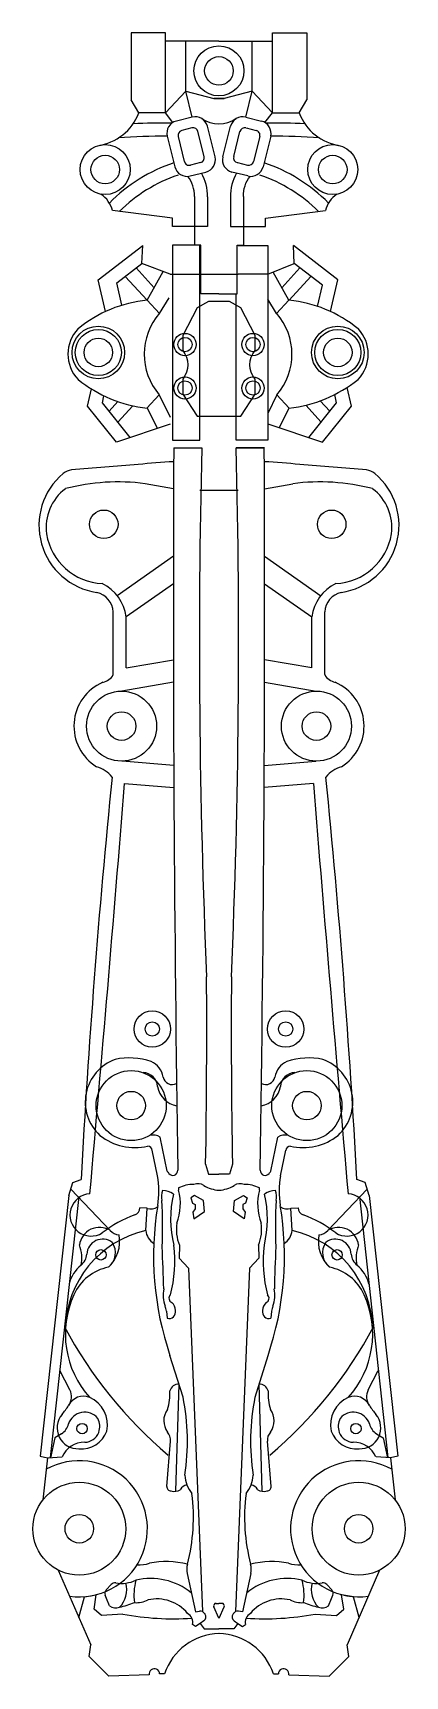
# Model space of a CAD drawing. Header units: inches. Extents: x -39 to 39, y -137 to 208.
import ezdxf

# ---------------------------------------------------------------- set-up
doc = ezdxf.new("R2010")
doc.units = ezdxf.units.IN
doc.header["$MEASUREMENT"] = 0

msp = doc.modelspace()

# ---------------------------------------------------------------- linework, layer by layer
for p, q in [((-11.6, 208.28), (-18.79, 208.28)), ((-18.79, 208.28), (-18.79, 194.17)), ((-11.6, 191.44), (-11.6, 208.28)), ((10.93, 191.44), (10.93, 208.28)), ((10.93, 208.28), (18.12, 208.28)), ((18.12, 208.28), (18.12, 194.17)), ((-0.34, 206.52), (-11.6, 206.52)), ((-7.32, 196.03), (-7.32, 206.52)), ((-0.34, 206.52), (10.93, 206.52)), ((6.65, 196.03), (6.65, 206.52)), ((-17.18, 191.44), (-18.79, 194.17)), ((-11.6, 191.44), (-7.32, 196.03)), ((-5.95, 190.57), (-7.32, 196.03)), ((-7.32, 196.03), (-1.44, 194.47)), ((0.76, 194.47), (-1.44, 194.47)), ((-1.44, 194.47), (-1.44, 194.47)), ((-1.44, 194.47), (0.76, 194.47)), ((6.65, 196.03), (0.76, 194.47)), ((0.76, 194.47), (0.76, 194.47)), ((5.28, 190.57), (6.65, 196.03)), ((10.93, 191.44), (6.65, 196.03)), ((16.51, 191.44), (18.12, 194.17)), ((-11.6, 191.44), (-17.18, 191.44)), ((-10, 189.44), (-11.6, 191.44)), ((-5.95, 190.57), (-9.28, 189.73)), ((5.28, 190.57), (8.61, 189.73)), ((9.33, 189.44), (10.93, 191.44)), ((10.93, 191.44), (16.51, 191.44)), ((-11.2, 186.55), (-9.59, 180.11)), ((-8.92, 186.48), (-7.61, 181.24)), ((-6.02, 188.29), (-8.16, 187.76)), ((-3.43, 182.28), (-4.74, 187.53)), ((-1.16, 182.22), (-2.77, 188.65)), ((0.49, 182.22), (2.09, 188.65)), ((2.76, 182.28), (4.07, 187.53)), ((5.35, 188.29), (7.49, 187.76)), ((8.25, 186.48), (6.94, 181.24)), ((10.53, 186.55), (8.92, 180.11)), ((-4.2, 181), (-6.34, 180.47)), ((3.53, 181), (5.67, 180.47)), ((-6.4, 178.2), (-3.07, 179.03)), ((5.73, 178.2), (2.4, 179.03)), ((-5.49, 173.91), (-5.49, 163.65)), ((-2.76, 173.81), (-2.76, 167.59)), ((2.09, 173.81), (2.09, 167.59)), ((4.82, 173.91), (4.82, 163.65)), ((-10.08, 169.35), (-22.71, 170.92)), ((-10.08, 167.59), (-10.08, 169.35)), ((9.41, 169.35), (22.04, 170.92)), ((9.41, 167.59), (9.41, 169.35)), ((-2.76, 167.59), (-10.08, 167.59)), ((2.09, 167.59), (9.41, 167.59)), ((-25.68, 156.38), (-16.36, 163.56)), ((-16.51, 159.81), (-16.36, 163.56)), ((-4.37, 163.65), (-10.08, 163.65)), ((-10.08, 163.65), (-10.08, 122.66)), ((-4.17, 163.65), (-5.49, 163.65)), ((-4.37, 122.66), (-4.37, 163.56)), ((-4.17, 153.44), (-4.17, 163.65)), ((3.5, 153.44), (3.5, 163.65)), ((3.5, 163.65), (4.82, 163.65)), ((3.7, 163.56), (9.92, 163.56)), ((3.7, 163.56), (9.41, 163.56)), ((9.92, 163.56), (9.92, 122.66)), ((24.64, 156.38), (15.31, 163.56)), ((15.46, 159.81), (15.31, 163.56)), ((-21.82, 155.73), (-16.51, 159.81)), ((-17.72, 158.88), (-13.95, 154.73)), ((-10.59, 157.55), (-16.51, 159.81)), ((9.92, 157.55), (15.46, 159.81)), ((16.68, 158.88), (12.9, 154.73)), ((21.42, 155.23), (15.46, 159.81)), ((-24.15, 149.71), (-25.68, 156.38)), ((-20.73, 151.03), (-21.82, 155.73)), ((-20.03, 157.1), (-15.42, 152.12)), ((-15.42, 152.12), (-12.04, 158.1)), ((-10.59, 157.55), (-4.37, 157.55)), ((-4.37, 157.55), (3.7, 157.55)), ((9.92, 157.55), (3.7, 157.55)), ((14.37, 152.12), (11.04, 158.01)), ((18.98, 157.1), (14.39, 152.09)), ((23.1, 149.71), (24.64, 156.38)), ((-15.42, 152.12), (-12.81, 149.33)), ((-12.81, 149.33), (-10.78, 152.62)), ((-0.34, 153.44), (-4.17, 153.44)), ((-0.34, 153.44), (3.5, 153.44)), ((3.25, 122.66), (3.25, 153.44)), ((11.76, 149.33), (9.92, 152.32)), ((14.37, 152.12), (11.76, 149.33)), ((20.4, 150.8), (21.42, 155.23)), ((-27.95, 129.86), (-27.12, 133.44)), ((-24.83, 130.56), (-24.5, 132)), ((-15.49, 129.44), (-12.88, 132.23)), ((-12.88, 132.23), (-10.59, 127.52)), ((11.84, 132.23), (9.92, 128.29)), ((14.45, 129.44), (11.84, 132.23)), ((24.38, 130.56), (23.99, 132.27)), ((27.5, 129.86), (26.6, 133.77)), ((-21.88, 122.24), (-27.95, 129.86)), ((-18.98, 123.22), (-24.83, 130.56)), ((-23.4, 128.77), (-21.55, 130.79)), ((-21.58, 126.49), (-18.44, 129.92)), ((-15.42, 129.43), (-13.27, 125.13)), ((14.37, 129.43), (12.31, 125.3)), ((21.13, 126.49), (17.89, 130.03)), ((18.53, 123.22), (24.38, 130.56)), ((22.95, 128.77), (20.95, 130.95)), ((21.43, 122.24), (27.5, 129.86)), ((-10.59, 126.03), (-21.88, 122.24)), ((9.92, 126.11), (21.43, 122.24)), ((-10.08, 122.66), (-4.37, 122.66)), ((-9.85, 121.1), (-3.94, 121.1)), ((9.92, 122.66), (3.25, 122.66)), ((9.2, 121.1), (3.29, 121.1)), ((3.29, 121.1), (9.2, 121.1)), ((-9.88, 112.45), (-15.82, 113.52)), ((-4.37, 112.15), (3.7, 112.15)), ((9.23, 112.45), (15.17, 113.52)), ((-9.91, 98.32), (-21.7, 89.98)), ((9.26, 98.32), (21.05, 89.98)), ((-9.92, 92.52), (-19.8, 85.53)), ((9.26, 92.52), (19.15, 85.53)), ((-22.53, 73.41), (-22.53, 86.61)), ((21.88, 73.41), (21.88, 86.61)), ((-19.8, 74.82), (-19.8, 85.53)), ((19.15, 74.82), (19.15, 85.53)), ((-19.8, 74.82), (-9.91, 76.53)), ((19.15, 74.82), (9.26, 76.53)), ((-9.9, 71.82), (-20.72, 69.95)), ((9.25, 71.82), (20.07, 69.95)), ((-9.83, 54.34), (-20.66, 55.23)), ((9.18, 54.34), (20.01, 55.23)), ((-20.16, 50.53), (-9.82, 49.68)), ((19.51, 50.53), (9.16, 49.68)), ((-11.22, -30.9), (-12.67, -23.78)), ((10.57, -30.9), (12.01, -23.78)), ((-13.25, -31.92), (-14.36, -26.49)), ((12.6, -31.92), (13.7, -26.49)), ((-3.13, -29.47), (-2.52, -31.56)), ((2.48, -29.47), (1.86, -31.56)), ((-31.9, -36.02), (-31.06, -33.34)), ((-31.06, -33.34), (-29.3, -32.71)), ((-2.52, -31.56), (-0.33, -31.56)), ((1.86, -31.56), (-0.33, -31.56)), ((30.41, -33.34), (28.65, -32.71)), ((31.25, -36.02), (30.41, -33.34)), ((-31.9, -36.02), (-37.91, -90.84)), ((-29.81, -36.25), (-35.81, -91.07)), ((-23.16, -43.4), (-31.48, -34.68)), ((-5.44, -36.02), (-6.22, -36.54)), ((-6.22, -36.54), (-5.9, -37.64)), ((-5.9, -37.64), (-5.32, -37.96)), ((-3.57, -37.12), (-5.44, -36.02)), ((-5.32, -37.96), (-5.32, -38.86)), ((-3.38, -39.38), (-3.57, -37.12)), ((2.73, -39.38), (2.92, -37.12)), ((2.92, -37.12), (4.79, -36.02)), ((5.24, -37.64), (4.66, -37.96)), ((4.66, -37.96), (4.66, -38.86)), ((4.79, -36.02), (5.57, -36.54)), ((5.57, -36.54), (5.24, -37.64)), ((22.51, -43.4), (30.83, -34.68)), ((29.16, -36.25), (35.16, -91.07)), ((31.25, -36.02), (37.25, -90.84)), ((-15.4, -38.74), (-16.93, -38.65)), ((-15.68, -43.42), (-15.4, -38.74)), ((-5.32, -38.86), (-5.83, -39.57)), ((-5.83, -39.57), (-5.64, -40.93)), ((-5.64, -40.93), (-3.38, -39.38)), ((4.99, -40.93), (2.73, -39.38)), ((4.66, -38.86), (5.18, -39.57)), ((5.18, -39.57), (4.99, -40.93)), ((14.74, -38.74), (16.28, -38.65)), ((15.03, -43.42), (14.74, -38.74)), ((-8.64, -46.49), (-8.68, -49.21)), ((7.98, -46.49), (8.03, -49.21)), ((-8.68, -49.21), (-6.73, -51.34)), ((-6.73, -51.34), (-3.82, -123.49)), ((6.08, -51.34), (3.16, -123.49)), ((8.03, -49.21), (6.08, -51.34)), ((-11.38, -60.32), (-11.2, -61.85)), ((10.73, -60.32), (10.55, -61.85)), ((-7.89, -78.41), (-10.63, -69.64)), ((7.24, -78.41), (9.98, -69.64)), ((-31.66, -76.91), (-33.75, -72.8)), ((-9.43, -98.2), (-8.73, -75.71)), ((8.77, -98.2), (8.08, -75.71)), ((31.01, -76.91), (33.1, -72.8)), ((-33.41, -86.12), (-34.79, -87)), ((32.76, -86.12), (34.14, -87)), ((-34.79, -87), (-35.75, -91.15)), ((-11.27, -97.19), (-10.5, -87.67)), ((10.62, -97.19), (9.84, -87.67)), ((34.14, -87), (35.09, -91.15)), ((-37.91, -90.84), (-36.36, -91.2)), ((-36.36, -91.2), (-37.32, -100.02)), ((-36.36, -91.2), (-33.31, -90.97)), ((35.7, -91.2), (32.66, -90.97)), ((37.25, -90.84), (35.7, -91.2)), ((35.7, -91.2), (36.67, -100.02)), ((-34.09, -114.79), (-27.27, -130.5)), ((-7.01, -115.46), (-5.29, -123.56)), ((6.36, -115.46), (4.64, -123.56)), ((33.43, -114.79), (26.61, -130.5)), ((-29.77, -124.74), (-28.58, -120.41)), ((-28.58, -120.41), (-26.1, -119.94)), ((-26.57, -122.98), (-26.1, -119.94)), ((-23.97, -120.74), (-24.24, -120.03)), ((-24.04, -118.94), (-22.98, -117.78)), ((-23.31, -122.28), (-23.97, -120.74)), ((23.39, -118.94), (22.33, -117.78)), ((22.66, -122.28), (23.31, -120.74)), ((23.31, -120.74), (23.59, -120.03)), ((27.93, -120.41), (25.44, -119.94)), ((25.92, -122.98), (25.44, -119.94)), ((29.11, -124.74), (27.93, -120.41)), ((-24.99, -124.29), (-26.57, -122.98)), ((-20.52, -124.01), (-24.99, -124.29)), ((-5.29, -123.56), (-4.39, -123.42)), ((-3.37, -123.85), (-3.28, -123.98)), ((-0.33, -124.84), (-1.41, -122.5)), ((-0.93, -121.76), (-0.33, -121.76)), ((0.28, -121.76), (-0.33, -121.76)), ((-0.32, -124.84), (0.75, -122.5)), ((2.71, -123.85), (2.62, -123.98)), ((4.64, -123.56), (3.74, -123.42)), ((19.87, -124.01), (24.34, -124.29)), ((24.34, -124.29), (25.92, -122.98)), ((-5.23, -126.64), (-5.88, -126.23)), ((-4.27, -125.96), (-5.23, -126.64)), ((-3.53, -125.45), (-4.27, -125.96)), ((-4.27, -125.96), (-3.45, -127.12)), ((-3.45, -127.12), (-0.33, -127.12)), ((2.8, -127.12), (-0.33, -127.12)), ((3.61, -125.96), (2.8, -127.12)), ((2.88, -125.45), (3.61, -125.96)), ((3.61, -125.96), (4.58, -126.64)), ((4.58, -126.64), (5.22, -126.23)), ((-27.62, -132.91), (-27.27, -130.5)), ((26.97, -132.91), (26.61, -130.5)), ((-23.5, -137.05), (-27.62, -132.91)), ((22.85, -137.05), (26.97, -132.91)), ((-14.98, -136.8), (-23.5, -137.05)), ((-11.75, -136.56), (-12.8, -136.56)), ((11.1, -136.56), (12.15, -136.56)), ((14.33, -136.8), (22.85, -137.05))]:
    msp.add_line(p, q)
for points in [[(-5.49, 173.91, 0.180396), (-6.89, 178.12)], [(4.82, 173.91, -0.180396), (6.22, 178.12)]]:
    msp.add_lwpolyline(points, format="xyb")
msp.add_lwpolyline([(-4.92, 127.74), (-0.34, 127.74), (4.25, 127.74), (7.28, 132.36), (7.28, 135.51, -0.362603), (7.28, 141.55), (7.28, 144.71), (4.25, 150.5), (1.89, 151.79), (-0.34, 151.79), (-2.56, 151.79), (-4.92, 150.5), (-7.95, 144.71), (-7.95, 141.55, -0.362603), (-7.95, 135.51), (-7.95, 132.36)], format="xyb", close=True)
for centre, radius in [((-0.34, 200.29), 5.26), ((-0.34, 200.29), 5.26), ((-0.34, 200.29), 3), ((-24.24, 179.55), 5.26), ((23.57, 179.55), 5.26), ((-24.24, 179.55), 3), ((23.57, 179.55), 3), ((-25.68, 141.11), 5.53), ((-25.68, 141.11), 4.84), ((-7.48, 142.78), 2.34), ((6.81, 142.78), 2.34), ((24.64, 141.11), 5.53), ((24.64, 141.11), 4.84), ((-25.68, 141.11), 3), ((-7.48, 142.78), 1.5), ((6.81, 142.78), 1.5), ((24.64, 141.11), 3), ((-7.48, 133.64), 2.34), ((-7.48, 133.64), 1.5), ((6.81, 133.64), 2.34), ((6.81, 133.64), 1.5), ((-24.53, 105), 3), ((23.35, 105), 3), ((-20.8, 62.59), 7.36), ((20.15, 62.59), 7.36), ((-20.8, 62.59), 3), ((20.15, 62.59), 3), ((-14.35, -1.06), 3.82), ((-14.35, -1.06), 1.5), ((13.69, -1.06), 3.82), ((13.69, -1.06), 1.5), ((-18.78, -17.16), 7.36), ((18.13, -17.16), 7.36), ((-18.78, -17.16), 3), ((18.13, -17.16), 3), ((-25.14, -48.51), 1.09), ((24.49, -48.51), 1.09), ((-29.1, -85.04), 1.09), ((28.45, -85.04), 1.09), ((-29.68, -106.08), 9.76), ((29.02, -106.08), 9.76), ((-29.68, -106.08), 3), ((29.02, -106.08), 3)]:
    msp.add_circle(centre, radius)
for centre, radius, start, end in [((-27.33, 195.33), 10.87, 277.9409, 339.0312), ((-5.32, 188.02), 2.63, 14.0319, 104.0319), ((-0.34, 195.63), 6.47, 235.886, 304.114), ((-0.34, 195.63), 6.47, 235.886, 304.114), ((-0.34, 195.63), 6.47, 235.886, 304.114), ((-0.34, 195.63), 6.47, 235.886, 304.114), ((-0.34, 195.63), 6.47, 235.886, 304.114), ((-0.34, 195.63), 6.47, 235.886, 304.114), ((4.65, 188.02), 2.63, 75.9681, 165.9681), ((26.66, 195.33), 10.87, 200.9688, 262.0591), ((-12.58, 79.47), 107.09, 89.2604, 94.749), ((-12.24, 75.78), 113.53, 88.9846, 93.1084), ((-8.65, 187.18), 2.63, 104.0319, 194.0319), ((-7.9, 186.74), 1.05, 104.0319, 194.0319), ((-5.76, 187.27), 1.05, 14.0319, 104.0319), ((5.09, 187.27), 1.05, 75.9681, 165.9681), ((7.23, 186.74), 1.05, 345.9681, 75.9681), ((7.98, 187.18), 2.63, 345.9681, 75.9681), ((11.57, 75.78), 113.53, 86.8916, 91.0154), ((11.91, 79.47), 107.09, 85.251, 90.7396), ((1.46, 147.86), 34.99, 108.7831, 135.1962), ((-7.04, 180.75), 2.63, 194.0319, 284.0319), ((-6.59, 181.49), 1.05, 194.0319, 284.0319), ((-4.45, 182.02), 1.05, 284.0319, 14.0319), ((-3.71, 181.58), 2.63, 284.0319, 14.0319), ((3.04, 181.58), 2.63, 165.9681, 255.9681), ((3.78, 182.02), 1.05, 165.9681, 255.9681), ((5.92, 181.49), 1.05, 255.9681, 345.9681), ((6.37, 180.75), 2.63, 255.9681, 345.9681), ((-2.13, 147.86), 34.99, 44.8038, 71.2169), ((1.46, 147.86), 32.25, 108.7831, 134.8079), ((-11.84, 174.14), 9.09, 357.8858, 30.7519), ((11.17, 174.14), 9.09, 149.2481, 182.1142), ((-2.13, 147.86), 32.25, 45.1921, 71.2169), ((-28.35, 169.54), 5.81, 13.692, 56.2617), ((27.68, 169.54), 5.81, 123.7383, 166.308), ((-12.53, 124.63), 27.64, 96.0017, 129.0162), ((11.48, 124.63), 27.64, 50.9838, 83.9983), ((-3.02, 140.74), 13.03, 138.7158, 220.8056), ((1.97, 140.74), 13.03, 319.1944, 41.2842), ((-24.34, 140.78), 7.73, 136.3566, 223.6434), ((23.3, 140.78), 7.73, 316.3566, 43.6434), ((-12.53, 156.92), 27.64, 230.9838, 263.9983), ((11.48, 156.92), 27.64, 276.0017, 309.0162), ((7588.26, 88.61), 7598.17, 179.754974, 180.900113), ((1629.71, 80.27), 1634.16, 178.56824, 182.46718), ((-1630.36, 80.27), 1634.16, 357.53282, 1.43176), ((-7588.91, 88.61), 7598.17, 359.099887, 0.245026), ((23.12, -475.03), 593.95, 93.90038, 95.26012), ((-7.78, 47.93), 70.26, 91.6974, 97.7749), ((7.12, 47.93), 70.26, 82.2251, 88.3026), ((-23.77, -475.03), 593.95, 84.73988, 86.09962), ((-23.9, 104.78), 14.25, 130.0377, 261.5319), ((-31.04, 113.28), 3.15, 95.2601, 130.0377), ((23.25, 104.78), 14.25, 278.4681, 49.9623), ((30.39, 113.28), 3.15, 49.9623, 84.7399), ((-26.47, 104.34), 10.19, 126.9371, 187.6482), ((-21.57, 70.4), 43.51, 82.4047, 104.6698), ((20.92, 70.4), 43.51, 75.3302, 97.5953), ((25.82, 104.34), 10.19, 352.3518, 53.0629), ((-24.27, 105), 12.46, 189.3369, 267.3718), ((23.62, 105), 12.46, 272.6282, 350.6631), ((-26.94, 86.37), 4.41, 3.1282, 77.7706), ((-29.07, 84.2), 9.36, 8.1853, 63.1824), ((28.41, 84.2), 9.36, 116.8176, 171.8147), ((26.28, 86.37), 4.41, 102.2294, 176.8718), ((-25.43, 75.06), 3.34, 281.9229, 330.2967), ((24.78, 75.06), 3.34, 209.7033, 258.0771), ((-20.8, 62.59), 10.01, 113.1513, 238.4749), ((20.15, 62.59), 10.01, 301.5251, 66.8487), ((1833.8, -133.62), 1865.84, 174.29446, 176.8997), ((-27.64, 48.15), 6.12, 37.4394, 74.7809), ((26.99, 48.15), 6.12, 105.2191, 142.5606), ((-1834.46, -133.62), 1865.84, 3.1003, 5.70554), ((-10115.24, 861.35), 10127.59, 354.918397, 355.407944), ((10114.59, 861.35), 10127.59, 184.592056, 185.081603), ((-1696.07, -1.55), 1693.17, 359.05504, 0.38832), ((1695.42, -1.55), 1693.17, 179.61168, 180.94496), ((-18.91, -16.4), 9.52, 109.9396, 227.4016), ((-19.21, -21.77), 14.62, 71.5058, 101.6216), ((-16.33, -13.29), 3.08, 3.0605, 88.8127), ((-16.33, -11.86), 4.32, 9.3292, 66.0531), ((15.68, -11.86), 4.32, 113.9469, 170.6708), ((15.67, -13.29), 3.08, 91.1873, 176.9395), ((18.56, -21.77), 14.62, 78.3784, 108.4942), ((18.26, -16.4), 9.52, 312.5984, 70.0604), ((-8.41, -12.32), 4.91, 189.4695, 260.9464), ((-10.15, -10.78), 1.95, 191.1117, 297.774), ((7.76, -12.32), 4.91, 279.0536, 350.5305), ((9.5, -10.78), 1.95, 242.226, 348.8883), ((-17.97, -14.04), 11.93, 231.7557, 282.8622), ((-14.19, -26.19), 2.85, 57.6497, 105.155), ((13.54, -26.19), 2.85, 74.845, 122.3503), ((17.32, -14.04), 11.93, 257.1378, 308.2443), ((-15.4, -26.75), 1.08, 9.1652, 85.4157), ((14.75, -26.75), 1.08, 94.5843, 170.8348), ((-6.82, -28.17), 5.18, 211.8784, 218.9742), ((-10.03, -30.77), 1.05, 218.9742, 0.7511), ((9.38, -30.77), 1.05, 179.2489, 321.0258), ((6.17, -28.17), 5.18, 321.0258, 328.1216), ((-31.87, -35.19), 18.9, 351.058, 9.9483), ((-6.71, -34.7), 2.13, 173.3214, 186.1723), ((-5.77, -40.44), 6.72, 88.6216, 117.0182), ((-4.77, -35.84), 2.28, 56.2002, 111.4175), ((0.05, -28.07), 6.87, 238.8833, 266.7252), ((-0.7, -28.07), 6.87, 273.2748, 301.1167), ((4.12, -35.84), 2.28, 68.5825, 123.7998), ((5.12, -40.44), 6.72, 62.9818, 91.3784), ((6.06, -34.7), 2.13, 353.8277, 6.6786), ((31.22, -35.19), 18.9, 170.0517, 188.942), ((-27.2, -40.13), 4.44, 93.3734, 301.9783), ((-7.96, -36.37), 4.44, 162.1166, 189.0744), ((-104.81, -42.58), 92.63, 357.349, 3.41), ((-12.31, -39.2), 4.2, 55.3266, 88.3011), ((13.67, -40.98), 24.16, 167.4957, 193.2291), ((-19.78, -37.83), 11.34, 339.1863, 14.8417), ((19.13, -37.83), 11.34, 165.1583, 200.8137), ((-14.32, -40.98), 24.16, 346.7709, 12.5043), ((11.65, -39.2), 4.2, 91.6989, 124.6734), ((7.3, -36.37), 4.44, 350.9256, 17.8834), ((104.15, -42.58), 92.63, 176.59, 182.651), ((26.54, -40.13), 4.44, 238.0217, 86.6266), ((-9.47, -63.56), 24.96, 110.0032, 128.0131), ((-18.66, -38.5), 1.73, 291.8803, 355.0784), ((-14.65, -36.54), 2.33, 251.3999, 307.3364), ((50.69, -48.78), 64.77, 170.5304, 198.7927), ((-51.34, -48.78), 64.77, 341.2073, 9.4696), ((14, -36.54), 2.33, 232.6636, 288.6001), ((18, -38.5), 1.73, 184.9216, 248.1197), ((8.82, -63.56), 24.96, 51.9869, 69.9968), ((-11, -64.49), 21.59, 102.5225, 178.9245), ((-25.42, -47.04), 4.29, 58.1573, 171.9728), ((-28.48, -45.71), 7.29, 312.2705, 11.0784), ((-21.27, -41.89), 2.42, 218.7326, 268.7259), ((-12.28, -43.19), 3.41, 183.9203, 239.1517), ((-0.59, -43.18), 8.7, 171.2194, 202.2966), ((-0.07, -43.18), 8.7, 337.7034, 8.7806), ((11.62, -43.19), 3.41, 300.8483, 356.0797), ((10.35, -64.49), 21.59, 1.0755, 77.4775), ((27.83, -45.71), 7.29, 168.9216, 227.7295), ((20.62, -41.89), 2.42, 271.2741, 321.2674), ((24.77, -47.04), 4.29, 8.0272, 121.8427), ((-36.55, -49.16), 7.4, 347.9119, 21.5245), ((-24.79, -48.54), 3.32, 52.4111, 177.2239), ((-25.85, -48.09), 3.78, 307.0383, 35.286), ((-333.25, -63.31), 321.39, 1.3625, 2.9332), ((-36.01, -50.03), 26.4, 344.8183, 7.6782), ((35.36, -50.03), 26.4, 172.3218, 195.1817), ((332.6, -63.31), 321.39, 177.0668, 178.6375), ((25.2, -48.09), 3.78, 144.714, 232.9617), ((24.14, -48.54), 3.32, 2.7761, 127.5889), ((35.9, -49.16), 7.4, 158.4755, 192.0881), ((-25, -56.24), 7.01, 128.0117, 166.8552), ((-21.62, -60.94), 10.02, 101.2719, 156.3238), ((-31.26, -48.22), 3.15, 308.0117, 357.2239), ((20.97, -60.94), 10.02, 23.6762, 78.7281), ((30.61, -48.22), 3.15, 182.7761, 231.9883), ((24.34, -56.24), 7.01, 13.1448, 51.9883), ((-12.81, -65.19), 19.8, 155.3005, 222.1399), ((-5.36, -56.92), 6.7, 169.1989, 200.8522), ((-9.91, -57.64), 0.934, 132.3446, 247.6052), ((-11.62, -60.14), 2.13, 357.8135, 50.2356), ((10.97, -60.14), 2.13, 129.7644, 182.1865), ((9.25, -57.64), 0.934, 292.3948, 47.6554), ((4.71, -56.92), 6.7, 339.1478, 10.8011), ((12.16, -65.19), 19.8, 317.8601, 24.6995), ((-15.56, -60.8), 4.21, 6.5831, 20.8522), ((-10.84, -60.52), 1.38, 254.566, 12.6298), ((10.18, -60.52), 1.38, 167.3702, 285.434), ((14.9, -60.8), 4.21, 159.1478, 173.4169), ((49.59, -19.31), 93.58, 208.2863, 229.619), ((-50.25, -19.31), 93.58, 310.381, 331.7137), ((-8.83, -77.6), 1.89, 87.1678, 165.0919), ((8.17, -77.6), 1.89, 14.9081, 92.8322), ((-34.47, -78.34), 3.15, 324.0366, 26.9697), ((-28.78, -81.7), 3.48, 68.1992, 154.3463), ((-30.09, -84.24), 6.33, 347.9081, 65.738), ((-19.95, -77.87), 9.33, 340.4706, 4.6641), ((-52.74, -87.61), 45.79, 350.9415, 11.5863), ((52.09, -87.61), 45.79, 168.4137, 189.0585), ((19.3, -77.87), 9.33, 175.3359, 199.5294), ((29.44, -84.24), 6.33, 114.262, 192.0919), ((28.13, -81.7), 3.48, 25.6537, 111.8008), ((33.82, -78.34), 3.15, 153.0303, 215.9634), ((-29.96, -84.89), 4.37, 139.6746, 272.2924), ((-270.74, 93.09), 295.06, 323.5865, 324.0366), ((-28.55, -85.18), 3.6, 39.865, 161.5836), ((-29.04, -84.57), 3.66, 340.0182, 27.5637), ((-7.85, -83.37), 4.08, 144.2558, 215.7798), ((7.19, -83.37), 4.08, 324.2202, 35.7442), ((28.39, -84.57), 3.66, 152.4363, 199.9818), ((27.9, -85.18), 3.6, 18.4164, 140.135), ((29.3, -84.89), 4.37, 267.7076, 40.3254), ((270.08, 93.09), 295.06, 215.9634, 216.4135), ((-35.17, -83.35), 3.28, 302.4718, 347.8529), ((-29.21, -83.64), 5.65, 264.2478, 340.0169), ((-28.56, -84.74), 3.15, 270.2979, 340.0182), ((-12.93, -87.44), 2.44, 354.6137, 43.4872), ((12.27, -87.44), 2.44, 136.5128, 185.3863), ((28.56, -83.64), 5.65, 199.9831, 275.7522), ((27.91, -84.74), 3.15, 199.9818, 269.7021), ((34.52, -83.35), 3.28, 192.1471, 237.5282), ((-28.52, -93.16), 5.27, 90.2979, 155.4121), ((27.86, -93.16), 5.27, 24.5879, 89.7021), ((-29.68, -106.08), 14.31, 261.8116, 119.0096), ((29.02, -106.08), 14.31, 60.9904, 278.1884), ((-0.37, -94.25), 7.18, 184.5149, 218.2145), ((-0.28, -94.25), 7.18, 321.7855, 355.4851), ((-10.42, -97.27), 0.856, 174.7859, 268.491), ((-9.76, -95.69), 2.53, 254.3397, 300.6495), ((-6.69, -98.87), 2.04, 100.2485, 150.4226), ((-44.45, -103.66), 38.76, 345.271, 7.3708), ((43.8, -103.66), 38.76, 172.6292, 194.729), ((6.04, -98.87), 2.04, 29.5774, 79.7515), ((9.1, -95.69), 2.53, 239.3505, 285.6603), ((9.76, -97.27), 0.856, 271.509, 5.2141), ((-17.02, -107.54), 6.12, 265.3386, 289.7064), ((-11.5, -132.47), 19.49, 76.5505, 100.2219), ((-2.9, -114.59), 4.21, 165.271, 191.9911), ((10.85, -132.47), 19.49, 79.7781, 103.4495), ((2.25, -114.59), 4.21, 348.0089, 14.729), ((16.37, -107.54), 6.12, 250.2936, 274.6614), ((-20.84, -110.15), 7.41, 260.75, 294.3067), ((-5.54, -120.08), 12.66, 165.4542, 186.8876), ((-14.65, -130.11), 13.58, 51.2941, 103.4137), ((13.99, -130.11), 13.58, 76.5863, 128.7059), ((20.19, -110.15), 7.41, 245.6933, 279.25), ((4.89, -120.08), 12.66, 353.1124, 14.5458), ((-23.26, -119.65), 1.05, 137.4358, 201.2819), ((-22.2, -118.5), 1.05, 80.75, 137.4358), ((-24.99, -118.85), 5.29, 315.3684, 14.8852), ((-13.43, -129.29), 8.47, 39.8214, 102.376), ((12.78, -129.29), 8.47, 77.624, 140.1786), ((24.33, -118.85), 5.29, 165.1148, 224.6316), ((21.55, -118.5), 1.05, 42.5642, 99.25), ((22.61, -119.65), 1.05, 338.7181, 42.5642), ((-22.04, -120.75), 1.99, 230.3208, 294.2973), ((-25.1, -104.61), 18.36, 282.1881, 292.3687), ((-9.78, -66.44), 58.56, 259.4354, 273.6817), ((-17.74, -116.08), 5.53, 266.1838, 296.8341), ((-8.06, -125.78), 2.23, 348.4425, 59.2631), ((-4.23, -124.46), 1.05, 34.9967, 98.8003), ((-4.14, -124.59), 1.05, 304.9967, 34.9967), ((-0.93, -122.28), 0.526, 90, 204.7639), ((0.28, -122.28), 0.526, 335.2361, 90), ((3.48, -124.59), 1.05, 145.0033, 235.0033), ((3.58, -124.46), 1.05, 81.1997, 145.0033), ((7.41, -125.78), 2.23, 120.7369, 191.5575), ((9.13, -66.44), 58.56, 266.3183, 280.5646), ((17.09, -116.08), 5.53, 243.1659, 273.8162), ((24.45, -104.61), 18.36, 247.6313, 257.8119), ((21.39, -120.75), 1.99, 245.7027, 309.6792), ((-0.09, -140.4), 12.28, 91.105, 161.771), ((-0.56, -140.4), 12.28, 18.229, 88.895), ((-13.9, -136.58), 1.1, 1.0093, 191.6098), ((13.25, -136.58), 1.1, 348.3902, 178.9907)]:
    msp.add_arc(centre, radius, start, end)

doc.saveas('drawing.dxf')
